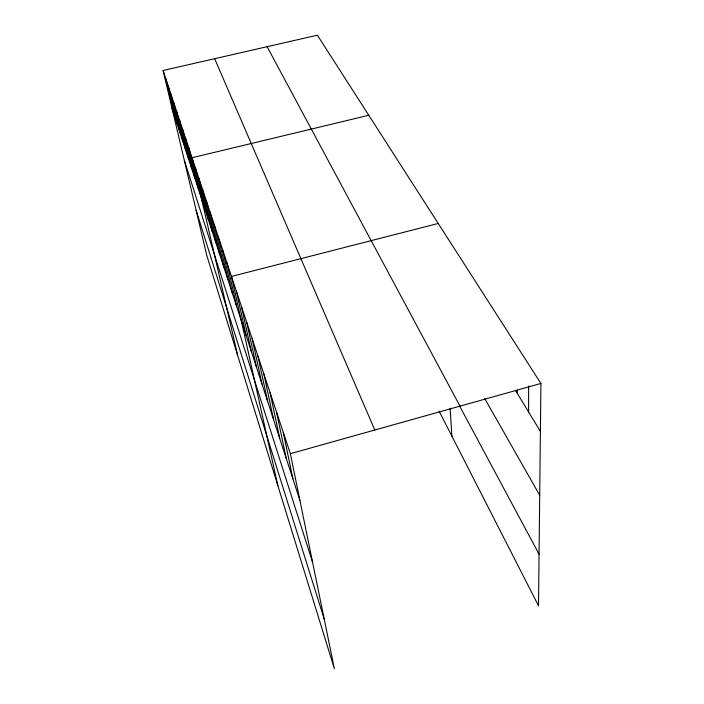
<?xml version="1.0" encoding="UTF-8"?>
<svg xmlns="http://www.w3.org/2000/svg" width="704" height="704" viewBox="0 0 704 704"><rect width="100%" height="100%" fill="white"/><g stroke="black" fill="none" stroke-linecap="round" stroke-linejoin="round"><path stroke-width="1.06" d="M528.607 411.99L528.625 386.003M163.082 70.497L290.356 453.684L334.391 668.8L206.853 255.64L163.082 70.497L317.381 35.2L540.918 383.451L538.498 605.757L439.058 411.048M290.356 453.684L540.918 383.451M438.222 223.458L231.484 276.434L277.851 485.619M368.773 115.271L192.06 157.74L237.67 355.45M515.583 390.588L540.39 431.367M484.766 398.631L539.695 495.238M267.115 46.702L459.985 406.138M459.36 405.566L539.053 554.189M214.658 58.696L374.81 430.012M171.996 108.205L299.886 500.271M184.307 160.274L312.567 562.17M196.134 210.285L324.227 619.133M173.703 102.467L182.829 141.407M170.94 94.142L180.013 132.774M168.247 86.046L177.267 124.362M165.634 78.162L174.601 116.178M182.477 128.894L191.761 168.784M179.467 119.83L188.698 159.403M176.546 111.021L185.724 150.278M188.769 147.831L198.15 188.364M185.583 138.222L194.911 178.438M198.95 178.49L208.463 219.991M195.457 167.957L204.926 209.132M206.29 200.587L215.882 242.739M202.558 189.358L212.115 231.194M214.122 224.171L223.793 266.974M210.144 212.177L219.771 254.663M222.499 249.392L232.223 292.838M218.24 236.562L227.938 279.69M226.917 262.671L236.658 306.425M236.368 291.139L246.145 335.518M241.437 306.416L251.231 351.094M246.708 322.291L256.502 367.268M252.199 338.8L261.985 384.058M257.902 355.986L267.678 401.518M263.85 373.894L273.601 419.672M270.054 392.568L279.77 438.583M276.522 412.051L286.194 458.278M283.281 432.406L292.89 478.826M450.102 408.241L451.906 436.207M517.273 390.174L517.299 393.404"/></g></svg>
